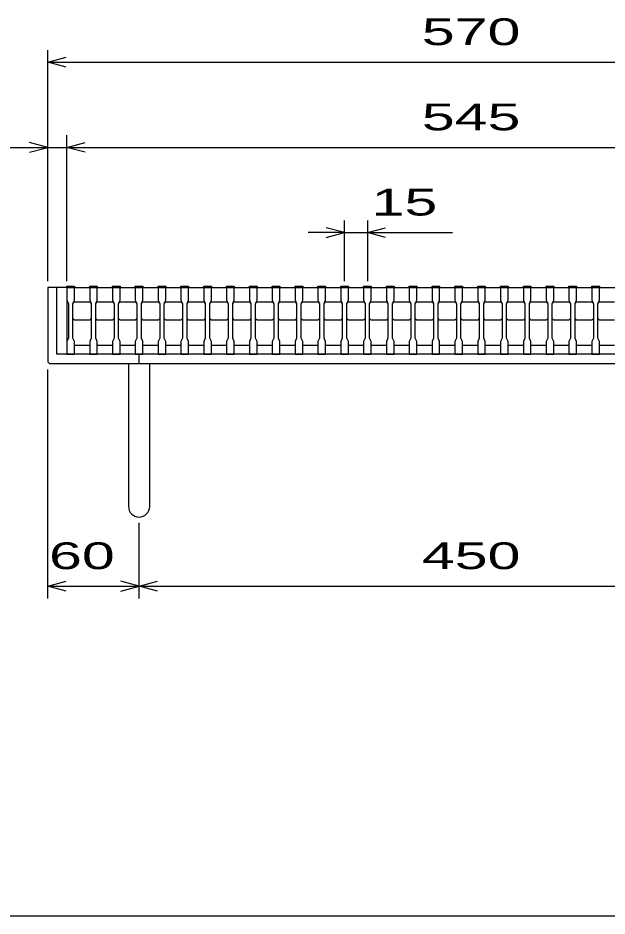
# Model space of a CAD drawing. Units: millimetres, scale not verified. Extents: x -1456 to 1385, y -1026 to 843.
# Drawn here: x -1042 to -655, y -917 to -327 of the extents above; entities that cross this region are included whole.
import ezdxf
from ezdxf.enums import TextEntityAlignment as Align

# ---------------------------------------------------------------- set-up
doc = ezdxf.new("R2010")
doc.units = ezdxf.units.MM
doc.header["$LTSCALE"] = 8
for name, color, linetype, lineweight in [('0_2', 150, 'Continuous', 25), ('16', 3, 'Continuous', 25), ('19', 6, 'Continuous', 25), ('22', 4, 'Continuous', 25)]:
    doc.layers.add(name, color=color, linetype=linetype, lineweight=lineweight)
doc.styles.add('ベクトル', font='')
doc.styles.get('ベクトル').set_extended_font_data('ベクトル')

msp = doc.modelspace()

# ---------------------------------------------------------------- linework, layer by layer
at = {"layer": '0_2'}
msp.add_line((1384.8, -917.2), (-1383.2, -917.2), dxfattribs=at)
at = {"layer": '16'}
for p, q in [((-1010, -504), (-1010, -503.3)), ((-1010, -503.3), (-1005, -503.3)), ((-1010, -504), (-1010, -512.5)), ((-1005, -504), (-1010, -504)), ((-1010, -504), (-1010, -542)), ((-1010, -504), (-465, -504)), ((-1005, -503.3), (-1005, -504)), ((-1005, -512.5), (-1005, -504)), ((-995, -504), (-995, -503.3)), ((-995, -503.3), (-990, -503.3)), ((-995, -504), (-995, -512.5)), ((-990, -504), (-995, -504)), ((-990, -503.3), (-990, -504)), ((-990, -512.5), (-990, -504)), ((-980, -504), (-980, -503.3)), ((-980, -503.3), (-975, -503.3)), ((-980, -504), (-980, -512.5)), ((-975, -504), (-980, -504)), ((-975, -503.3), (-975, -504)), ((-975, -512.5), (-975, -504)), ((-965, -504), (-965, -503.3)), ((-965, -503.3), (-960, -503.3)), ((-965, -504), (-965, -512.5)), ((-960, -504), (-965, -504)), ((-960, -503.3), (-960, -504)), ((-960, -512.5), (-960, -504)), ((-950, -504), (-950, -503.3)), ((-950, -503.3), (-945, -503.3)), ((-950, -504), (-950, -512.5)), ((-945, -504), (-950, -504)), ((-945, -503.3), (-945, -504)), ((-945, -512.5), (-945, -504)), ((-935, -504), (-935, -503.3)), ((-935, -503.3), (-930, -503.3)), ((-935, -504), (-935, -512.5)), ((-930, -504), (-935, -504)), ((-930, -503.3), (-930, -504)), ((-930, -512.5), (-930, -504)), ((-920, -504), (-920, -503.3)), ((-920, -503.3), (-915, -503.3)), ((-920, -504), (-920, -512.5)), ((-915, -504), (-920, -504)), ((-915, -503.3), (-915, -504)), ((-915, -512.5), (-915, -504)), ((-905, -504), (-905, -503.3)), ((-905, -503.3), (-900, -503.3)), ((-905, -504), (-905, -512.5)), ((-900, -504), (-905, -504)), ((-900, -503.3), (-900, -504)), ((-900, -512.5), (-900, -504)), ((-890, -504), (-890, -503.3)), ((-890, -503.3), (-885, -503.3)), ((-890, -504), (-890, -512.5)), ((-885, -504), (-890, -504)), ((-885, -503.3), (-885, -504)), ((-885, -512.5), (-885, -504)), ((-875, -504), (-875, -503.3)), ((-875, -503.3), (-870, -503.3)), ((-875, -504), (-875, -512.5)), ((-870, -504), (-875, -504)), ((-870, -503.3), (-870, -504)), ((-870, -512.5), (-870, -504)), ((-860, -504), (-860, -503.3)), ((-860, -503.3), (-855, -503.3)), ((-860, -504), (-860, -512.5)), ((-855, -504), (-860, -504)), ((-855, -503.3), (-855, -504)), ((-855, -512.5), (-855, -504)), ((-845, -504), (-845, -503.3)), ((-845, -503.3), (-840, -503.3)), ((-845, -504), (-845, -512.5)), ((-840, -504), (-845, -504)), ((-840, -503.3), (-840, -504)), ((-840, -512.5), (-840, -504)), ((-830, -504), (-830, -503.3)), ((-830, -503.3), (-825, -503.3)), ((-830, -504), (-830, -512.5)), ((-825, -504), (-830, -504)), ((-825, -503.3), (-825, -504)), ((-825, -512.5), (-825, -504)), ((-815, -504), (-815, -503.3)), ((-815, -503.3), (-810, -503.3)), ((-815, -504), (-815, -512.5)), ((-810, -504), (-815, -504)), ((-810, -503.3), (-810, -504)), ((-810, -512.5), (-810, -504)), ((-800, -504), (-800, -503.3)), ((-800, -503.3), (-795, -503.3)), ((-800, -504), (-800, -512.5)), ((-795, -504), (-800, -504)), ((-795, -503.3), (-795, -504)), ((-795, -512.5), (-795, -504)), ((-785, -504), (-785, -503.3)), ((-785, -503.3), (-780, -503.3)), ((-785, -504), (-785, -512.5)), ((-780, -504), (-785, -504)), ((-780, -503.3), (-780, -504)), ((-780, -512.5), (-780, -504)), ((-770, -504), (-770, -503.3)), ((-770, -503.3), (-765, -503.3)), ((-770, -504), (-770, -512.5)), ((-765, -504), (-770, -504)), ((-765, -503.3), (-765, -504)), ((-765, -512.5), (-765, -504)), ((-755, -504), (-755, -503.3)), ((-755, -503.3), (-750, -503.3)), ((-755, -504), (-755, -512.5)), ((-750, -504), (-755, -504)), ((-750, -503.3), (-750, -504)), ((-750, -512.5), (-750, -504)), ((-740, -504), (-740, -503.3)), ((-740, -503.3), (-735, -503.3)), ((-740, -504), (-740, -512.5)), ((-735, -504), (-740, -504)), ((-735, -503.3), (-735, -504)), ((-735, -512.5), (-735, -504)), ((-725, -504), (-725, -503.3)), ((-725, -503.3), (-720, -503.3)), ((-725, -504), (-725, -512.5)), ((-720, -504), (-725, -504)), ((-720, -503.3), (-720, -504)), ((-720, -512.5), (-720, -504)), ((-710, -504), (-710, -503.3)), ((-710, -503.3), (-705, -503.3)), ((-710, -504), (-710, -512.5)), ((-705, -504), (-710, -504)), ((-705, -503.3), (-705, -504)), ((-705, -512.5), (-705, -504)), ((-695, -504), (-695, -503.3)), ((-695, -503.3), (-690, -503.3)), ((-695, -504), (-695, -512.5)), ((-690, -504), (-695, -504)), ((-690, -503.3), (-690, -504)), ((-690, -512.5), (-690, -504)), ((-680, -504), (-680, -503.3)), ((-680, -503.3), (-675, -503.3)), ((-680, -504), (-680, -512.5)), ((-675, -504), (-680, -504)), ((-675, -503.3), (-675, -504)), ((-675, -512.5), (-675, -504)), ((-665, -504), (-665, -503.3)), ((-665, -503.3), (-660, -503.3)), ((-665, -504), (-665, -512.5)), ((-660, -504), (-665, -504)), ((-660, -503.3), (-660, -504)), ((-660, -512.5), (-660, -504)), ((-1010, -512.5), (-1009, -514.5)), ((-1006, -514.5), (-1005, -512.5)), ((-1006, -514.5), (-1005, -513.5)), ((-1005, -513.5), (-995, -513.5)), ((-995, -512.5), (-994, -514.5)), ((-995, -513.5), (-994, -514.5)), ((-991, -514.5), (-990, -512.5)), ((-991, -514.5), (-990, -513.5)), ((-990, -513.5), (-980, -513.5)), ((-980, -512.5), (-979, -514.5)), ((-980, -513.5), (-979, -514.5)), ((-976, -514.5), (-975, -512.5)), ((-976, -514.5), (-975, -513.5)), ((-975, -513.5), (-965, -513.5)), ((-965, -512.5), (-964, -514.5)), ((-965, -513.5), (-964, -514.5)), ((-961, -514.5), (-960, -512.5)), ((-961, -514.5), (-960, -513.5)), ((-960, -513.5), (-950, -513.5)), ((-950, -512.5), (-949, -514.5)), ((-950, -513.5), (-949, -514.5)), ((-946, -514.5), (-945, -512.5)), ((-946, -514.5), (-945, -513.5)), ((-945, -513.5), (-935, -513.5)), ((-935, -512.5), (-934, -514.5)), ((-935, -513.5), (-934, -514.5)), ((-931, -514.5), (-930, -512.5)), ((-931, -514.5), (-930, -513.5)), ((-930, -513.5), (-920, -513.5)), ((-920, -512.5), (-919, -514.5)), ((-920, -513.5), (-919, -514.5)), ((-916, -514.5), (-915, -512.5)), ((-916, -514.5), (-915, -513.5)), ((-915, -513.5), (-905, -513.5)), ((-905, -512.5), (-904, -514.5)), ((-905, -513.5), (-904, -514.5)), ((-901, -514.5), (-900, -512.5)), ((-901, -514.5), (-900, -513.5)), ((-900, -513.5), (-890, -513.5)), ((-890, -512.5), (-889, -514.5)), ((-890, -513.5), (-889, -514.5)), ((-886, -514.5), (-885, -512.5)), ((-886, -514.5), (-885, -513.5)), ((-885, -513.5), (-875, -513.5)), ((-875, -512.5), (-874, -514.5)), ((-875, -513.5), (-874, -514.5)), ((-871, -514.5), (-870, -512.5)), ((-871, -514.5), (-870, -513.5)), ((-870, -513.5), (-860, -513.5)), ((-860, -512.5), (-859, -514.5)), ((-860, -513.5), (-859, -514.5)), ((-856, -514.5), (-855, -512.5)), ((-856, -514.5), (-855, -513.5)), ((-855, -513.5), (-845, -513.5)), ((-845, -512.5), (-844, -514.5)), ((-845, -513.5), (-844, -514.5)), ((-841, -514.5), (-840, -512.5)), ((-841, -514.5), (-840, -513.5)), ((-840, -513.5), (-830, -513.5)), ((-830, -512.5), (-829, -514.5)), ((-830, -513.5), (-829, -514.5)), ((-826, -514.5), (-825, -512.5)), ((-826, -514.5), (-825, -513.5)), ((-825, -513.5), (-815, -513.5)), ((-815, -512.5), (-814, -514.5)), ((-815, -513.5), (-814, -514.5)), ((-811, -514.5), (-810, -512.5)), ((-811, -514.5), (-810, -513.5)), ((-810, -513.5), (-800, -513.5)), ((-800, -512.5), (-799, -514.5)), ((-800, -513.5), (-799, -514.5)), ((-796, -514.5), (-795, -512.5)), ((-796, -514.5), (-795, -513.5)), ((-795, -513.5), (-785, -513.5)), ((-785, -512.5), (-784, -514.5)), ((-785, -513.5), (-784, -514.5)), ((-781, -514.5), (-780, -512.5)), ((-781, -514.5), (-780, -513.5)), ((-780, -513.5), (-770, -513.5)), ((-770, -512.5), (-769, -514.5)), ((-770, -513.5), (-769, -514.5)), ((-766, -514.5), (-765, -512.5)), ((-766, -514.5), (-765, -513.5)), ((-765, -513.5), (-755, -513.5)), ((-755, -512.5), (-754, -514.5)), ((-755, -513.5), (-754, -514.5)), ((-751, -514.5), (-750, -512.5)), ((-751, -514.5), (-750, -513.5)), ((-750, -513.5), (-740, -513.5)), ((-740, -512.5), (-739, -514.5)), ((-740, -513.5), (-739, -514.5)), ((-736, -514.5), (-735, -512.5)), ((-736, -514.5), (-735, -513.5)), ((-735, -513.5), (-725, -513.5)), ((-725, -512.5), (-724, -514.5)), ((-725, -513.5), (-724, -514.5)), ((-721, -514.5), (-720, -512.5)), ((-721, -514.5), (-720, -513.5)), ((-720, -513.5), (-710, -513.5)), ((-710, -512.5), (-709, -514.5)), ((-710, -513.5), (-709, -514.5)), ((-706, -514.5), (-705, -512.5)), ((-706, -514.5), (-705, -513.5)), ((-705, -513.5), (-695, -513.5)), ((-695, -512.5), (-694, -514.5)), ((-695, -513.5), (-694, -514.5)), ((-691, -514.5), (-690, -512.5)), ((-691, -514.5), (-690, -513.5)), ((-690, -513.5), (-680, -513.5)), ((-680, -512.5), (-679, -514.5)), ((-680, -513.5), (-679, -514.5)), ((-676, -514.5), (-675, -512.5)), ((-676, -514.5), (-675, -513.5)), ((-675, -513.5), (-665, -513.5)), ((-665, -512.5), (-664, -514.5)), ((-665, -513.5), (-664, -514.5)), ((-661, -514.5), (-660, -512.5)), ((-661, -514.5), (-660, -513.5)), ((-660, -513.5), (-650, -513.5)), ((-1009, -514.5), (-1009, -537.5)), ((-1006, -537.5), (-1006, -514.5)), ((-994, -514.5), (-994, -537.5)), ((-991, -537.5), (-991, -514.5)), ((-979, -514.5), (-979, -537.5)), ((-976, -537.5), (-976, -514.5)), ((-964, -514.5), (-964, -537.5)), ((-961, -537.5), (-961, -514.5)), ((-949, -514.5), (-949, -537.5)), ((-946, -537.5), (-946, -514.5)), ((-934, -514.5), (-934, -537.5)), ((-931, -537.5), (-931, -514.5)), ((-919, -514.5), (-919, -537.5)), ((-916, -537.5), (-916, -514.5)), ((-904, -514.5), (-904, -537.5)), ((-901, -537.5), (-901, -514.5)), ((-889, -514.5), (-889, -537.5)), ((-886, -537.5), (-886, -514.5)), ((-874, -514.5), (-874, -537.5)), ((-871, -537.5), (-871, -514.5)), ((-859, -514.5), (-859, -537.5)), ((-856, -537.5), (-856, -514.5)), ((-844, -514.5), (-844, -537.5)), ((-841, -537.5), (-841, -514.5)), ((-829, -514.5), (-829, -537.5)), ((-826, -537.5), (-826, -514.5)), ((-814, -514.5), (-814, -537.5)), ((-811, -537.5), (-811, -514.5)), ((-799, -514.5), (-799, -537.5)), ((-796, -537.5), (-796, -514.5)), ((-784, -514.5), (-784, -537.5)), ((-781, -537.5), (-781, -514.5)), ((-769, -514.5), (-769, -537.5)), ((-766, -537.5), (-766, -514.5)), ((-754, -514.5), (-754, -537.5)), ((-751, -537.5), (-751, -514.5)), ((-739, -514.5), (-739, -537.5)), ((-736, -537.5), (-736, -514.5)), ((-724, -514.5), (-724, -537.5)), ((-721, -537.5), (-721, -514.5)), ((-709, -514.5), (-709, -537.5)), ((-706, -537.5), (-706, -514.5)), ((-694, -514.5), (-694, -537.5)), ((-691, -537.5), (-691, -514.5)), ((-679, -514.5), (-679, -537.5)), ((-676, -537.5), (-676, -514.5)), ((-664, -514.5), (-664, -537.5)), ((-661, -537.5), (-661, -514.5)), ((-1005, -525.5), (-1006, -524.5)), ((-994, -524.5), (-995, -525.5)), ((-990, -525.5), (-991, -524.5)), ((-979, -524.5), (-980, -525.5)), ((-975, -525.5), (-976, -524.5)), ((-964, -524.5), (-965, -525.5)), ((-960, -525.5), (-961, -524.5)), ((-949, -524.5), (-950, -525.5)), ((-945, -525.5), (-946, -524.5)), ((-934, -524.5), (-935, -525.5)), ((-930, -525.5), (-931, -524.5)), ((-919, -524.5), (-920, -525.5)), ((-915, -525.5), (-916, -524.5)), ((-904, -524.5), (-905, -525.5)), ((-900, -525.5), (-901, -524.5)), ((-889, -524.5), (-890, -525.5)), ((-885, -525.5), (-886, -524.5)), ((-874, -524.5), (-875, -525.5)), ((-870, -525.5), (-871, -524.5)), ((-859, -524.5), (-860, -525.5)), ((-855, -525.5), (-856, -524.5)), ((-844, -524.5), (-845, -525.5)), ((-840, -525.5), (-841, -524.5)), ((-829, -524.5), (-830, -525.5)), ((-825, -525.5), (-826, -524.5)), ((-814, -524.5), (-815, -525.5)), ((-810, -525.5), (-811, -524.5)), ((-799, -524.5), (-800, -525.5)), ((-795, -525.5), (-796, -524.5)), ((-784, -524.5), (-785, -525.5)), ((-780, -525.5), (-781, -524.5)), ((-769, -524.5), (-770, -525.5)), ((-765, -525.5), (-766, -524.5)), ((-754, -524.5), (-755, -525.5)), ((-750, -525.5), (-751, -524.5)), ((-739, -524.5), (-740, -525.5)), ((-735, -525.5), (-736, -524.5)), ((-724, -524.5), (-725, -525.5)), ((-720, -525.5), (-721, -524.5)), ((-709, -524.5), (-710, -525.5)), ((-705, -525.5), (-706, -524.5)), ((-694, -524.5), (-695, -525.5)), ((-690, -525.5), (-691, -524.5)), ((-679, -524.5), (-680, -525.5)), ((-675, -525.5), (-676, -524.5)), ((-664, -524.5), (-665, -525.5)), ((-660, -525.5), (-661, -524.5)), ((-995, -525.5), (-1005, -525.5)), ((-980, -525.5), (-990, -525.5)), ((-965, -525.5), (-975, -525.5)), ((-950, -525.5), (-960, -525.5)), ((-935, -525.5), (-945, -525.5)), ((-920, -525.5), (-930, -525.5)), ((-905, -525.5), (-915, -525.5)), ((-890, -525.5), (-900, -525.5)), ((-875, -525.5), (-885, -525.5)), ((-860, -525.5), (-870, -525.5)), ((-845, -525.5), (-855, -525.5)), ((-830, -525.5), (-840, -525.5)), ((-815, -525.5), (-825, -525.5)), ((-800, -525.5), (-810, -525.5)), ((-785, -525.5), (-795, -525.5)), ((-770, -525.5), (-780, -525.5)), ((-755, -525.5), (-765, -525.5)), ((-740, -525.5), (-750, -525.5)), ((-725, -525.5), (-735, -525.5)), ((-710, -525.5), (-720, -525.5)), ((-695, -525.5), (-705, -525.5)), ((-680, -525.5), (-690, -525.5)), ((-665, -525.5), (-675, -525.5)), ((-650, -525.5), (-660, -525.5)), ((-1009, -537.5), (-1010, -539.5)), ((-1010, -539.5), (-1010, -548)), ((-1005, -539.5), (-1006, -537.5)), ((-1005, -548), (-1005, -539.5)), ((-1005, -542), (-995, -542)), ((-994, -537.5), (-995, -539.5)), ((-995, -539.5), (-995, -548)), ((-990, -539.5), (-991, -537.5)), ((-990, -548), (-990, -539.5)), ((-990, -542), (-980, -542)), ((-979, -537.5), (-980, -539.5)), ((-980, -539.5), (-980, -548)), ((-975, -539.5), (-976, -537.5)), ((-975, -548), (-975, -539.5)), ((-975, -542), (-965, -542)), ((-964, -537.5), (-965, -539.5)), ((-965, -539.5), (-965, -548)), ((-960, -539.5), (-961, -537.5)), ((-960, -548), (-960, -539.5)), ((-960, -542), (-950, -542)), ((-949, -537.5), (-950, -539.5)), ((-950, -539.5), (-950, -548)), ((-945, -539.5), (-946, -537.5)), ((-945, -548), (-945, -539.5)), ((-945, -542), (-935, -542)), ((-934, -537.5), (-935, -539.5)), ((-935, -539.5), (-935, -548)), ((-930, -539.5), (-931, -537.5)), ((-930, -548), (-930, -539.5)), ((-930, -542), (-920, -542)), ((-919, -537.5), (-920, -539.5)), ((-920, -539.5), (-920, -548)), ((-915, -539.5), (-916, -537.5)), ((-915, -548), (-915, -539.5)), ((-915, -542), (-905, -542)), ((-904, -537.5), (-905, -539.5)), ((-905, -539.5), (-905, -548)), ((-900, -539.5), (-901, -537.5)), ((-900, -548), (-900, -539.5)), ((-900, -542), (-890, -542)), ((-889, -537.5), (-890, -539.5)), ((-890, -539.5), (-890, -548)), ((-885, -539.5), (-886, -537.5)), ((-885, -548), (-885, -539.5)), ((-885, -542), (-875, -542)), ((-874, -537.5), (-875, -539.5)), ((-875, -539.5), (-875, -548)), ((-870, -539.5), (-871, -537.5)), ((-870, -548), (-870, -539.5)), ((-870, -542), (-860, -542)), ((-859, -537.5), (-860, -539.5)), ((-860, -539.5), (-860, -548)), ((-855, -539.5), (-856, -537.5)), ((-855, -548), (-855, -539.5)), ((-855, -542), (-845, -542)), ((-844, -537.5), (-845, -539.5)), ((-845, -539.5), (-845, -548)), ((-840, -539.5), (-841, -537.5)), ((-840, -548), (-840, -539.5)), ((-840, -542), (-830, -542)), ((-829, -537.5), (-830, -539.5)), ((-830, -539.5), (-830, -548)), ((-825, -539.5), (-826, -537.5)), ((-825, -548), (-825, -539.5)), ((-825, -542), (-815, -542)), ((-814, -537.5), (-815, -539.5)), ((-815, -539.5), (-815, -548)), ((-810, -539.5), (-811, -537.5)), ((-810, -548), (-810, -539.5)), ((-810, -542), (-800, -542)), ((-799, -537.5), (-800, -539.5)), ((-800, -539.5), (-800, -548)), ((-795, -539.5), (-796, -537.5)), ((-795, -548), (-795, -539.5)), ((-795, -542), (-785, -542)), ((-784, -537.5), (-785, -539.5)), ((-785, -539.5), (-785, -548)), ((-780, -539.5), (-781, -537.5)), ((-780, -548), (-780, -539.5)), ((-780, -542), (-770, -542)), ((-769, -537.5), (-770, -539.5)), ((-770, -539.5), (-770, -548)), ((-765, -539.5), (-766, -537.5)), ((-765, -548), (-765, -539.5)), ((-765, -542), (-755, -542)), ((-754, -537.5), (-755, -539.5)), ((-755, -539.5), (-755, -548)), ((-750, -539.5), (-751, -537.5)), ((-750, -548), (-750, -539.5)), ((-750, -542), (-740, -542)), ((-739, -537.5), (-740, -539.5)), ((-740, -539.5), (-740, -548)), ((-735, -539.5), (-736, -537.5)), ((-735, -548), (-735, -539.5)), ((-735, -542), (-725, -542)), ((-724, -537.5), (-725, -539.5)), ((-725, -539.5), (-725, -548)), ((-720, -539.5), (-721, -537.5)), ((-720, -548), (-720, -539.5)), ((-720, -542), (-710, -542)), ((-709, -537.5), (-710, -539.5)), ((-710, -539.5), (-710, -548)), ((-705, -539.5), (-706, -537.5)), ((-705, -548), (-705, -539.5)), ((-705, -542), (-695, -542)), ((-694, -537.5), (-695, -539.5)), ((-695, -539.5), (-695, -548)), ((-690, -539.5), (-691, -537.5)), ((-690, -548), (-690, -539.5)), ((-690, -542), (-680, -542)), ((-679, -537.5), (-680, -539.5)), ((-680, -539.5), (-680, -548)), ((-675, -539.5), (-676, -537.5)), ((-675, -548), (-675, -539.5)), ((-675, -542), (-665, -542)), ((-664, -537.5), (-665, -539.5)), ((-665, -539.5), (-665, -548)), ((-660, -539.5), (-661, -537.5)), ((-660, -548), (-660, -539.5)), ((-660, -542), (-650, -542)), ((-1010, -548), (-1005, -548)), ((-995, -548), (-990, -548)), ((-980, -548), (-975, -548)), ((-965, -548), (-960, -548)), ((-950, -548), (-945, -548)), ((-935, -548), (-930, -548)), ((-920, -548), (-915, -548)), ((-905, -548), (-900, -548)), ((-890, -548), (-885, -548)), ((-875, -548), (-870, -548)), ((-860, -548), (-855, -548)), ((-845, -548), (-840, -548)), ((-830, -548), (-825, -548)), ((-815, -548), (-810, -548)), ((-800, -548), (-795, -548)), ((-785, -548), (-780, -548)), ((-770, -548), (-765, -548)), ((-755, -548), (-750, -548)), ((-740, -548), (-735, -548)), ((-725, -548), (-720, -548)), ((-710, -548), (-705, -548)), ((-695, -548), (-690, -548)), ((-680, -548), (-675, -548)), ((-665, -548), (-660, -548))]:
    msp.add_line(p, q, dxfattribs=at)
at = {"layer": '19'}
for p, q in [((-1010, -504), (-1022.5, -504)), ((-1022.5, -504), (-1022.5, -553)), ((-1016.5, -548), (-1016.5, -504)), ((-458.5, -548), (-1016.5, -548)), ((-962.5, -554), (-962.5, -548)), ((-1022.5, -553), (-1021.5, -554)), ((-1021.5, -554), (-453.5, -554)), ((-969.5, -554), (-969.5, -648)), ((-955.5, -648), (-955.5, -554))]:
    msp.add_line(p, q, dxfattribs=at)
msp.add_arc((-962.5, -648), 7, 180, 0, dxfattribs=at)
at = {"layer": '22'}
for p, q in [((-1022.5, -500), (-1022.5, -348)), ((-1022.5, -356), (-1010.5, -352.8)), ((-1010.5, -359.2), (-1022.5, -356)), ((-1022.5, -356), (-452.5, -356)), ((-1022.5, -500), (-1022.5, -404)), ((-1010, -500), (-1010, -404)), ((-1118.5, -412), (-1022.5, -412)), ((-1022.5, -412), (-1034.5, -408.8)), ((-1034.5, -415.2), (-1022.5, -412)), ((-1022.5, -412), (-1010, -412)), ((-1010, -412), (-998, -408.8)), ((-998, -415.2), (-1010, -412)), ((-1010, -412), (-465, -412)), ((-827.5, -500), (-827.5, -460)), ((-812.5, -460), (-812.5, -500)), ((-827.5, -468), (-839.5, -464.8)), ((-812.5, -468), (-800.5, -464.8)), ((-827.5, -468), (-851.5, -468)), ((-839.5, -471.2), (-827.5, -468)), ((-827.5, -468), (-812.5, -468)), ((-800.5, -471.2), (-812.5, -468)), ((-812.5, -468), (-756.5, -468)), ((-1022.5, -708.4), (-1022.5, -558)), ((-962.5, -708.4), (-962.5, -658.8)), ((-1022.5, -700.4), (-1010.5, -697.2)), ((-1010.5, -703.6), (-1022.5, -700.4)), ((-1022.5, -700.4), (-962.5, -700.4)), ((-962.5, -700.4), (-974.5, -697.2)), ((-974.5, -703.6), (-962.5, -700.4)), ((-962.5, -700.4), (-950.5, -697.2)), ((-950.5, -703.6), (-962.5, -700.4)), ((-962.5, -700.4), (-512.5, -700.4))]:
    msp.add_line(p, q, dxfattribs=at)

# ---------------------------------------------------------------- texts
at = {"layer": '22', "color": 2, "style": 'ベクトル', "width": 1.65}
for s, p in [(' 570 ', (-787.5, -336)), (' 545 ', (-787.5, -392)), (' 15 ', (-820.5, -448)), (' 60 ', (-1032.5, -680.4)), (' 450 ', (-787.5, -680.4))]:
    msp.add_text(s, height=17.6, dxfattribs=at).set_placement(p, align=Align.MIDDLE_LEFT)

doc.saveas('drawing.dxf')
